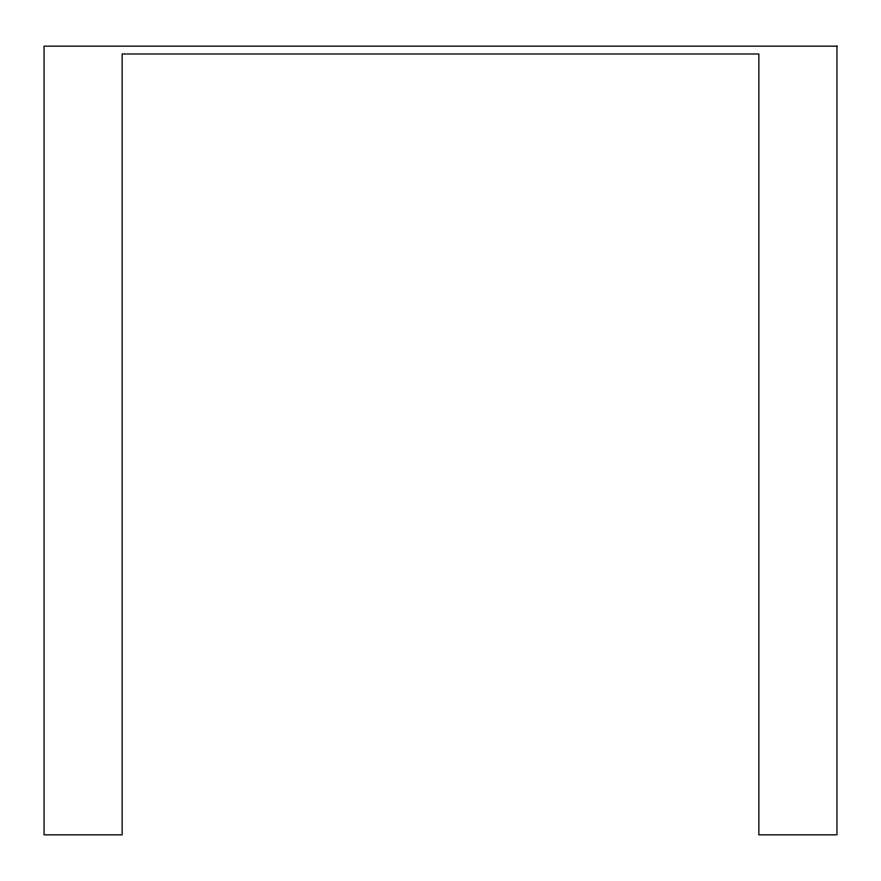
<?xml version="1.0" encoding="UTF-8"?>
<svg xmlns="http://www.w3.org/2000/svg" width="881" height="881" viewBox="0 0 881 881"><rect width="100%" height="100%" fill="white"/><g stroke="black" fill="none" stroke-linecap="round" stroke-linejoin="round"><path stroke-width="1.32" d="M836.95 46.164L44.05 46.164L44.05 834.836L122.14 834.836L122.14 53.972L758.86 53.972L758.86 834.836L836.95 834.836L836.95 46.164"/></g></svg>
